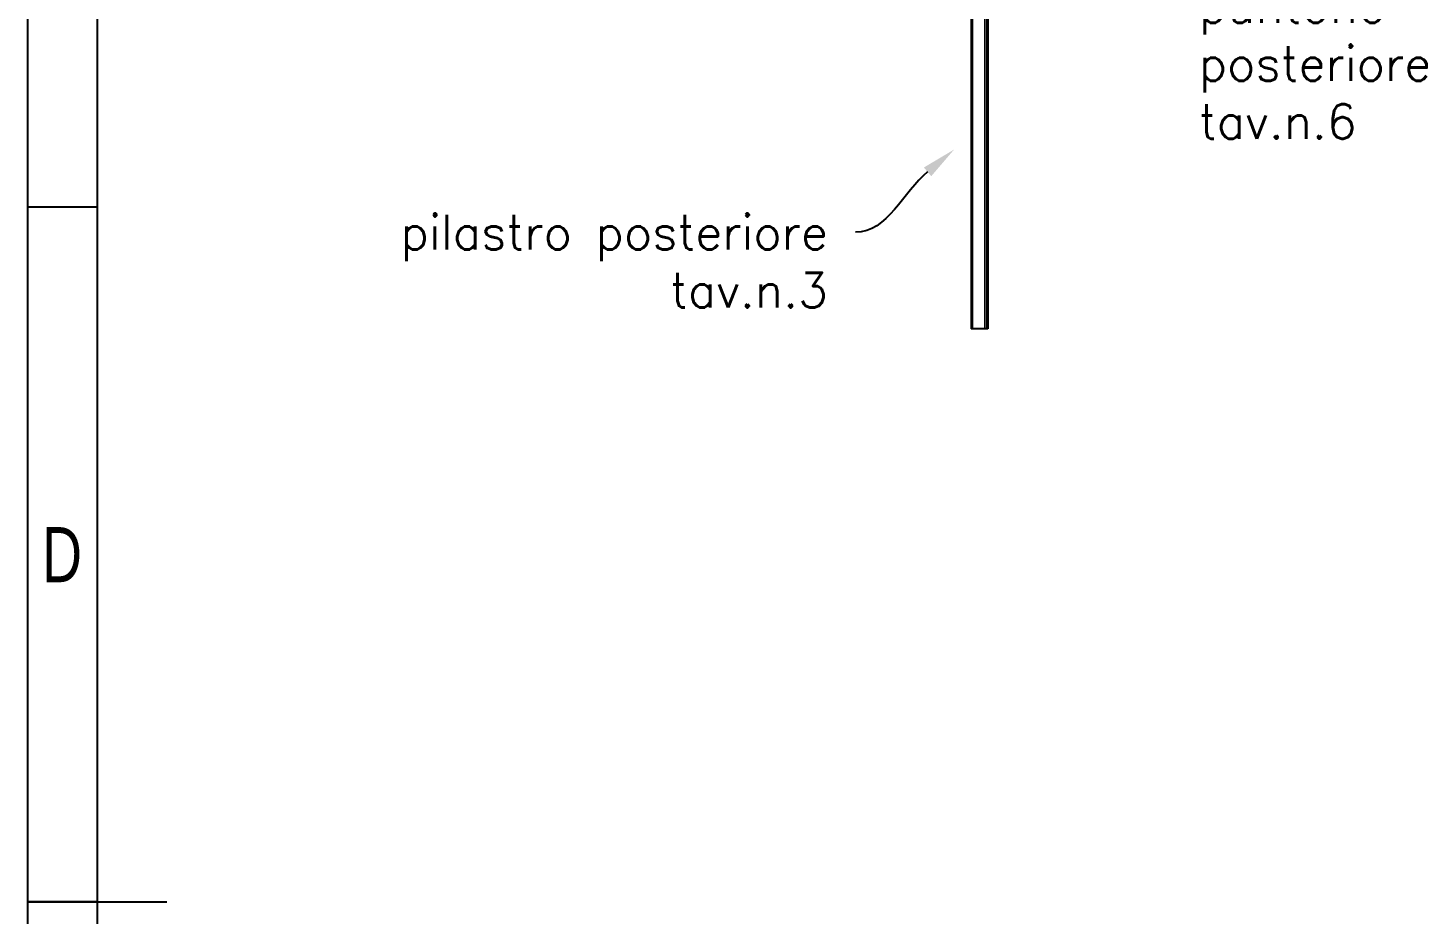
# Model space of a CAD drawing. Header units: millimetres. Extents: x -116399 to 112199, y -90759 to -31335.
# Drawn here: x -36024 to -30985, y -45510 to -42318 of the extents above; entities that cross this region are included whole.
import ezdxf
from ezdxf import colors
from ezdxf.entities.mleader import LeaderData, LeaderLine
from ezdxf.math import Vec2, Vec3

# ---------------------------------------------------------------- set-up
doc = ezdxf.new("R2010")
doc.units = ezdxf.units.MM
doc.linetypes.add('HIDDEN', pattern=[1.905, 1.27, -0.635])
doc.styles.add('Annotative', font='simplex.shx', dxfattribs={"height": 2.5})
doc.styles.add('SLDTEXTSTYLE0', font='TXT', dxfattribs={"width": 0.75})

# ---------------------------------------------------------------- blocks, each defined once
blk = doc.blocks.new('1_50 TERRANOVA oriz A3')
at = {"color": 7, "linetype": 'Continuous'}
for p, q in [((0, -14350), (0, 0)), ((250, -14100), (250, -250)), ((250, -4675), (0, -4675)), ((0, -7175), (500, -7175)), ((250, -7175), (0, -7175))]:
    blk.add_line(p, q, dxfattribs=at)
at = {"color": 7, "linetype": 'Continuous', "insert": (122.6, -5826.4), "char_height": 198.4, "attachment_point": 2, "style": 'SLDTEXTSTYLE0'}
blk.add_mtext('D', dxfattribs=at)

msp = doc.modelspace()

# ---------------------------------------------------------------- linework, layer by layer
at = {"color": 7, "linetype": 'HIDDEN', "lineweight": 18}
for p, q in [((-32627.065, -39984.923), (-32627.065, -43399.923)), ((-32625.565, -39984.923), (-32625.565, -43399.923)), ((-32625.565, -39984.923), (-32625.565, -43399.923)), ((-32625.565, -39984.923), (-32625.565, -43399.923)), ((-32581.565, -39984.923), (-32581.565, -43399.923)), ((-32573.565, -39984.923), (-32573.565, -43399.923)), ((-32573.565, -39984.923), (-32573.565, -43399.923)), ((-32573.565, -39984.923), (-32573.565, -43399.923)), ((-32573.565, -39984.923), (-32573.565, -43399.923)), ((-32573.565, -39984.923), (-32573.565, -43399.923)), ((-32573.565, -39984.923), (-32573.565, -43399.923)), ((-32573.565, -39984.923), (-32573.565, -43399.923)), ((-32572.065, -39984.923), (-32572.065, -43399.923))]:
    msp.add_line(p, q, dxfattribs=at)
at = {"color": 7, "linetype": 'Continuous', "lineweight": 25}
for p, q in [((-32625.565, -39984.923), (-32625.565, -43399.923)), ((-32573.565, -39984.923), (-32573.565, -43399.923)), ((-32569.565, -39984.923), (-32569.565, -43399.923)), ((-32629.565, -40142.226), (-32629.565, -43399.923)), ((-32625.565, -43399.923), (-32629.565, -43399.923)), ((-32573.565, -43399.923), (-32625.565, -43399.923)), ((-32569.565, -43399.923), (-32573.565, -43399.923))]:
    msp.add_line(p, q, dxfattribs=at)

# ---------------------------------------------------------------- block references
msp.add_blockref('1_50 TERRANOVA oriz A3', (-36024.311, -38287.427))

# ---------------------------------------------------------------- leaders
ml = msp.add_multileader_mtext('Standard')
ml.set_content('puntone\\Pposteriore\\Ptav.n.6', color=256, style='Annotative')
ml.set_leader_properties(color=256)
ml.build(insert=Vec2(0, 0))
ml.multileader.update_dxf_attribs({"leader_type": 2, "text_top_attachment_type": 32, "text_bottom_attachment_type": 128, "arrow_head_size": 125, "scale": 50})
ctx = ml.context
ctx.base_point, ctx.scale, ctx.char_height, ctx.arrow_head_size, ctx.landing_gap_size, ctx.plane_origin = Vec3(-31909.413, -42237.089), 50, 125, 125, 100, Vec3(-32023.294, -41505.96)
notes = []
notes.append((ctx, [(0, (1, 1, 0), (-32309.413, -42237.089), (1, 0), 400, [(0, [(-32023.294, -41505.96)], 0, [])])]))
ctx.mtext.insert, ctx.mtext.flow_direction = Vec3(-31809.413, -42174.589), 5
ml = msp.add_multileader_mtext('Standard')
ml.set_content('pilastro posteriore\\Ptav.n.3', color=256, style='Annotative')
ml.set_leader_properties(color=256)
ml.build(insert=Vec2(0, 0))
ml.multileader.update_dxf_attribs({"leader_type": 2, "text_top_attachment_type": 32, "text_bottom_attachment_type": 128, "arrow_head_size": 125, "scale": 50})
ctx = ml.context
ctx.base_point, ctx.scale, ctx.char_height, ctx.arrow_head_size, ctx.landing_gap_size, ctx.plane_origin = Vec3(-34959.448, -43052.906), 50, 125, 125, 100, Vec3(-32690.436, -42754.985)
ctx.text_align_type = 2
notes.append((ctx, [(0, (1, 1, 0), (-32645.162, -43052.906), (-1, 0), 400, [(0, [(-32690.436, -42754.985)], 0, [])])]))
ctx.mtext.insert, ctx.mtext.alignment, ctx.mtext.flow_direction = Vec3(-33145.162, -42990.406), 3, 5
for ctx, leaders in notes:
    for number, flags, end, landing, length, lines in leaders:
        leader = LeaderData()
        leader.index, (leader.has_last_leader_line, leader.has_dogleg_vector, leader.attachment_direction) = number, flags
        leader.last_leader_point, leader.dogleg_vector, leader.dogleg_length = Vec3(end), Vec3(landing), length
        for number, points, colour, breaks in lines:
            line = LeaderLine()
            line.index, line.vertices, line.color, line.breaks = number, Vec3.list(points), colors.encode_raw_color(colour), breaks
            leader.lines.append(line)
        ctx.leaders.append(leader)

doc.saveas('drawing.dxf')
